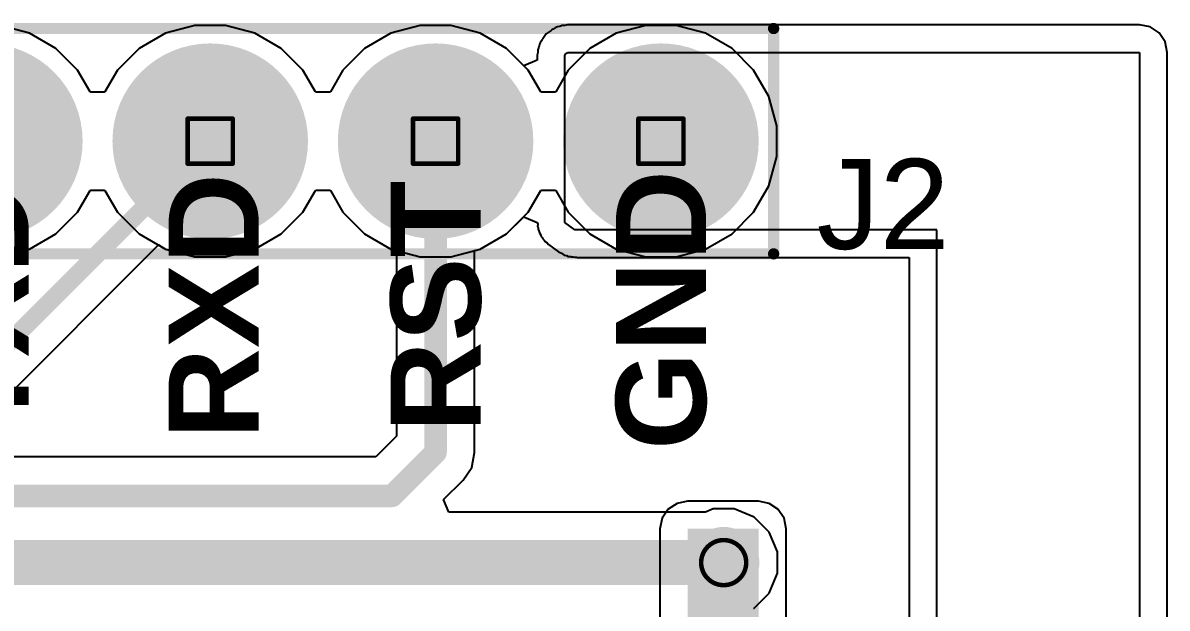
# Model space of a CAD drawing. Header units: inches. Extents: x -46 to 312, y 0 to 111.
# Drawn here: x -32.27 to -19.37, y 41.78 to 48.37 of the extents above; entities that cross this region are included whole.
import ezdxf

# ---------------------------------------------------------------- set-up
doc = ezdxf.new("R2010")
doc.units = ezdxf.units.IN
for name, color, linetype in [('Bottom Layer', 5, 'Continuous'), ('Bottom Solder', 6, 'Continuous'), ('Drill Drawing', 1, 'Continuous'), ('Multi-Layer', 9, 'Continuous'), ('Pad Holes', 156, 'Continuous'), ('Top Layer', 1, 'Continuous'), ('Top Overlay', 2, 'Continuous'), ('Top Solder', 216, 'Continuous'), ('Via Holes', 16, 'Continuous')]:
    doc.layers.add(name, color=color, linetype=linetype)
doc.styles.add('Arial', font='', dxfattribs={"height": 0.2})
doc.styles.add('Arial_Bold', font='', dxfattribs={"height": 0.2})
doc.styles.get('Arial').set_extended_font_data('Arial')
doc.styles.get('Arial_Bold').set_extended_font_data('Arial', bold=True)

# ---------------------------------------------------------------- blocks, each defined once
blk = doc.blocks.new('HDR1X5_73')
at = {"layer": 'Bottom Layer'}
blk.add_hatch(color=5, dxfattribs=at).paths.add_polyline_path([(-6.08, 1), (-4.08, 1), (-4.08, -1), (-6.08, -1)])
h = blk.add_hatch(color=5, dxfattribs=at)
edge = h.paths.add_edge_path()
edge.add_arc((-2.54, 0), 1, 0, 360)
h = blk.add_hatch(color=5, dxfattribs=at)
edge = h.paths.add_edge_path()
edge.add_arc((0, 0), 1, 0, 360)
h = blk.add_hatch(color=5, dxfattribs=at)
edge = h.paths.add_edge_path()
edge.add_arc((2.54, 0), 1, 0, 360)
h = blk.add_hatch(color=5, dxfattribs=at)
edge = h.paths.add_edge_path()
edge.add_arc((5.08, 0), 1, 0, 360)
at = {"layer": 'Bottom Solder'}
blk.add_hatch(color=6, dxfattribs=at).paths.add_polyline_path([(-6.182, 1.102), (-3.978, 1.102), (-3.978, -1.102), (-6.182, -1.102)])
h = blk.add_hatch(color=6, dxfattribs=at)
edge = h.paths.add_edge_path()
edge.add_arc((-2.54, 0), 1.102, 0, 360)
h = blk.add_hatch(color=6, dxfattribs=at)
edge = h.paths.add_edge_path()
edge.add_arc((0, 0), 1.102, 0, 360)
h = blk.add_hatch(color=6, dxfattribs=at)
edge = h.paths.add_edge_path()
edge.add_arc((2.54, 0), 1.102, 0, 360)
h = blk.add_hatch(color=6, dxfattribs=at)
edge = h.paths.add_edge_path()
edge.add_arc((5.08, 0), 1.102, 0, 360)
at = {"layer": 'Multi-Layer'}
blk.add_hatch(color=9, dxfattribs=at).paths.add_polyline_path([(-6.08, 1), (-4.08, 1), (-4.08, -1), (-6.08, -1)])
h = blk.add_hatch(color=9, dxfattribs=at)
edge = h.paths.add_edge_path()
edge.add_arc((-2.54, 0), 1, 0, 360)
h = blk.add_hatch(color=9, dxfattribs=at)
edge = h.paths.add_edge_path()
edge.add_arc((0, 0), 1, 0, 360)
h = blk.add_hatch(color=9, dxfattribs=at)
edge = h.paths.add_edge_path()
edge.add_arc((2.54, 0), 1, 0, 360)
h = blk.add_hatch(color=9, dxfattribs=at)
edge = h.paths.add_edge_path()
edge.add_arc((5.08, 0), 1, 0, 360)
at = {"layer": 'Pad Holes'}
h = blk.add_hatch(color=7, dxfattribs=at)
edge = h.paths.add_edge_path()
edge.add_arc((-5.08, 0), 0.51, 0, 360)
h = blk.add_hatch(color=7, dxfattribs=at)
edge = h.paths.add_edge_path()
edge.add_arc((-2.54, 0), 0.51, 0, 360)
h = blk.add_hatch(color=7, dxfattribs=at)
edge = h.paths.add_edge_path()
edge.add_arc((0, 0), 0.51, 0, 360)
h = blk.add_hatch(color=7, dxfattribs=at)
edge = h.paths.add_edge_path()
edge.add_arc((2.54, 0), 0.51, 0, 360)
h = blk.add_hatch(color=7, dxfattribs=at)
edge = h.paths.add_edge_path()
edge.add_arc((5.08, 0), 0.51, 0, 360)
at = {"layer": 'Top Layer'}
blk.add_hatch(color=1, dxfattribs=at).paths.add_polyline_path([(-6.08, 1), (-4.08, 1), (-4.08, -1), (-6.08, -1)])
h = blk.add_hatch(color=1, dxfattribs=at)
edge = h.paths.add_edge_path()
edge.add_arc((-2.54, 0), 1, 0, 360)
h = blk.add_hatch(color=1, dxfattribs=at)
edge = h.paths.add_edge_path()
edge.add_arc((0, 0), 1, 0, 360)
h = blk.add_hatch(color=1, dxfattribs=at)
edge = h.paths.add_edge_path()
edge.add_arc((2.54, 0), 1, 0, 360)
h = blk.add_hatch(color=1, dxfattribs=at)
edge = h.paths.add_edge_path()
edge.add_arc((5.08, 0), 1, 0, 360)
at = {"layer": 'Top Solder'}
blk.add_hatch(color=216, dxfattribs=at).paths.add_polyline_path([(-6.182, 1.102), (-3.978, 1.102), (-3.978, -1.102), (-6.182, -1.102)])
h = blk.add_hatch(color=216, dxfattribs=at)
edge = h.paths.add_edge_path()
edge.add_arc((-2.54, 0), 1.102, 0, 360)
h = blk.add_hatch(color=216, dxfattribs=at)
edge = h.paths.add_edge_path()
edge.add_arc((0, 0), 1.102, 0, 360)
h = blk.add_hatch(color=216, dxfattribs=at)
edge = h.paths.add_edge_path()
edge.add_arc((2.54, 0), 1.102, 0, 360)
h = blk.add_hatch(color=216, dxfattribs=at)
edge = h.paths.add_edge_path()
edge.add_arc((5.08, 0), 1.102, 0, 360)
at = {"layer": 'Top Overlay', "const_width": 0.127}
for points in [[(-6.35, -1.27), (-6.35, 1.27)], [(-6.35, 1.27), (6.35, 1.27)], [(6.35, -1.27), (6.35, 1.27)], [(-6.35, -1.27), (6.35, -1.27)]]:
    blk.add_lwpolyline(points, dxfattribs=at)
at = {"layer": 'Top Overlay', "const_width": 0.0635}
for points in [[(-6.382, 1.27, 1), (-6.318, 1.27, 1)], [(-6.382, 1.27, 1), (-6.318, 1.27, 1)], [(6.318, 1.27, 1), (6.382, 1.27, 1)], [(6.318, 1.27, 1), (6.382, 1.27, 1)], [(-6.382, -1.27, 1), (-6.318, -1.27, 1)], [(-6.382, -1.27, 1), (-6.318, -1.27, 1)], [(6.318, -1.27, 1), (6.382, -1.27, 1)], [(6.318, -1.27, 1), (6.382, -1.27, 1)]]:
    blk.add_lwpolyline(points, format="xyb", close=True, dxfattribs=at)

msp = doc.modelspace()

# ---------------------------------------------------------------- hatches: boundary and pattern name
at = {"layer": 'Bottom Layer'}
h = msp.add_hatch(color=5, dxfattribs=at)
edge = h.paths.add_edge_path()
edge.add_arc((-24.372, 42.291), 0.3, 0, 360)
at = {"layer": 'Bottom Solder'}
h = msp.add_hatch(color=6, dxfattribs=at)
edge = h.paths.add_edge_path()
edge.add_arc((-24.372, 42.291), 0.402, 0, 360)
at = {"layer": 'Top Layer'}
msp.add_hatch(color=1, dxfattribs=at).paths.add_polyline_path([(-24.779, 42.672), (-24.779, 33.934), (-23.979, 33.934), (-23.979, 42.672)])
h = msp.add_hatch(color=1, dxfattribs=at)
edge = h.paths.add_edge_path()
edge.add_arc((-24.372, 42.291), 0.3, 0, 360)
at = {"layer": 'Top Solder'}
h = msp.add_hatch(color=216, dxfattribs=at)
edge = h.paths.add_edge_path()
edge.add_arc((-24.372, 42.291), 0.402, 0, 360)
at = {"layer": 'Via Holes'}
h = msp.add_hatch(color=7, dxfattribs=at)
edge = h.paths.add_edge_path()
edge.add_arc((-24.372, 42.291), 0.15, 0, 360)

# ---------------------------------------------------------------- linework, layer by layer
at = {"layer": 'Bottom Layer'}
for p, q in [((-32.196, 48.257), (-32.527, 48.346)), ((-31.898, 48.085), (-32.196, 48.257)), ((-30.663, 48.257), (-30.96, 48.085)), ((-30.331, 48.346), (-30.663, 48.257)), ((-29.987, 48.346), (-30.331, 48.346)), ((-29.656, 48.257), (-29.987, 48.346)), ((-29.358, 48.085), (-29.656, 48.257)), ((-28.123, 48.257), (-28.42, 48.085)), ((-27.791, 48.346), (-28.123, 48.257)), ((-27.447, 48.346), (-27.791, 48.346)), ((-27.116, 48.257), (-27.447, 48.346)), ((-26.818, 48.085), (-27.116, 48.257)), ((-25.583, 48.257), (-25.88, 48.085)), ((-25.251, 48.346), (-25.583, 48.257)), ((-24.907, 48.346), (-25.251, 48.346)), ((-24.576, 48.257), (-24.907, 48.346)), ((-24.278, 48.085), (-24.576, 48.257)), ((-31.655, 47.842), (-31.898, 48.085)), ((-30.96, 48.085), (-31.203, 47.842)), ((-29.115, 47.842), (-29.358, 48.085)), ((-28.42, 48.085), (-28.663, 47.842)), ((-26.575, 47.842), (-26.818, 48.085)), ((-25.88, 48.085), (-26.123, 47.842)), ((-24.035, 47.842), (-24.278, 48.085)), ((-31.513, 47.596), (-31.655, 47.842)), ((-31.203, 47.842), (-31.345, 47.596)), ((-28.973, 47.596), (-29.115, 47.842)), ((-28.663, 47.842), (-28.805, 47.596)), ((-26.433, 47.596), (-26.575, 47.842)), ((-26.123, 47.842), (-26.265, 47.596)), ((-23.863, 47.544), (-24.035, 47.842)), ((-31.503, 47.592), (-31.513, 47.596)), ((-31.356, 47.592), (-31.503, 47.592)), ((-31.345, 47.596), (-31.356, 47.592)), ((-28.963, 47.592), (-28.973, 47.596)), ((-28.816, 47.592), (-28.963, 47.592)), ((-28.805, 47.596), (-28.816, 47.592)), ((-26.423, 47.592), (-26.433, 47.596)), ((-26.276, 47.592), (-26.423, 47.592)), ((-26.265, 47.596), (-26.276, 47.592)), ((-23.774, 47.213), (-23.863, 47.544)), ((-23.774, 46.869), (-23.774, 47.213)), ((-23.863, 46.537), (-23.774, 46.869)), ((-31.655, 46.24), (-31.513, 46.486)), ((-31.513, 46.486), (-31.503, 46.49)), ((-31.503, 46.49), (-31.356, 46.49)), ((-31.356, 46.49), (-31.345, 46.486)), ((-31.345, 46.486), (-31.203, 46.24)), ((-29.115, 46.24), (-28.973, 46.486)), ((-28.973, 46.486), (-28.963, 46.49)), ((-28.963, 46.49), (-28.816, 46.49)), ((-28.816, 46.49), (-28.805, 46.486)), ((-28.805, 46.486), (-28.663, 46.24)), ((-26.575, 46.24), (-26.433, 46.486)), ((-26.433, 46.486), (-26.423, 46.49)), ((-26.423, 46.49), (-26.276, 46.49)), ((-26.276, 46.49), (-26.265, 46.486)), ((-26.265, 46.486), (-26.123, 46.24)), ((-24.035, 46.24), (-23.863, 46.537)), ((-31.898, 45.997), (-31.655, 46.24)), ((-31.203, 46.24), (-30.96, 45.997)), ((-29.358, 45.997), (-29.115, 46.24)), ((-28.663, 46.24), (-28.42, 45.997)), ((-26.818, 45.997), (-26.575, 46.24)), ((-26.123, 46.24), (-25.88, 45.997)), ((-24.278, 45.997), (-24.035, 46.24)), ((-32.196, 45.825), (-31.898, 45.997)), ((-30.96, 45.997), (-30.663, 45.825)), ((-29.656, 45.825), (-29.358, 45.997)), ((-28.42, 45.997), (-28.123, 45.825)), ((-27.116, 45.825), (-26.818, 45.997)), ((-25.88, 45.997), (-25.583, 45.825)), ((-24.576, 45.825), (-24.278, 45.997)), ((-32.527, 45.736), (-32.196, 45.825)), ((-30.663, 45.825), (-30.331, 45.736)), ((-29.987, 45.736), (-29.656, 45.825)), ((-28.123, 45.825), (-28.059, 45.808)), ((-28.059, 45.808), (-28.059, 43.715)), ((-27.179, 45.808), (-27.116, 45.825)), ((-27.179, 43.533), (-27.179, 45.808)), ((-25.583, 45.825), (-25.251, 45.736)), ((-24.907, 45.736), (-24.576, 45.825)), ((-30.331, 45.736), (-29.987, 45.736)), ((-25.251, 45.736), (-24.907, 45.736)), ((-28.059, 43.715), (-28.291, 43.484)), ((-28.291, 43.484), (-38.467, 43.484)), ((-27.212, 43.364), (-27.179, 43.533)), ((-27.308, 43.222), (-27.212, 43.364)), ((-27.528, 43.002), (-27.308, 43.222)), ((-27.47, 42.861), (-27.528, 43.002)), ((-24.577, 42.861), (-27.47, 42.861)), ((-24.492, 42.896), (-24.577, 42.861)), ((-24.252, 42.896), (-24.492, 42.896)), ((-24.029, 42.804), (-24.252, 42.896)), ((-23.859, 42.634), (-24.029, 42.804)), ((-23.767, 42.411), (-23.859, 42.634)), ((-23.767, 42.171), (-23.767, 42.411)), ((-23.859, 41.948), (-23.767, 42.171)), ((-24.029, 41.778), (-23.859, 41.948)), ((-24.036, 41.776), (-24.029, 41.778))]:
    msp.add_line(p, q, dxfattribs=at)
for points, const_width in [([(-25.079, 47.041), (-25.019, 46.981)], 0.635), ([(-27.619, 43.533), (-27.619, 47.041)], 0.254), ([(-28.109, 43.043), (-27.619, 43.533)], 0.254), ([(-38.467, 43.043), (-28.109, 43.043)], 0.254), ([(-37.664, 42.291), (-24.372, 42.291)], 0.508)]:
    msp.add_lwpolyline(points, dxfattribs=dict(at, const_width=const_width))
for points, const_width in [([(-25.238, 47.041, 1), (-24.92, 47.041, 1)], 0.318), ([(-25.178, 46.981, 1), (-24.861, 46.981, 1)], 0.318), ([(-27.683, 47.041, 1), (-27.556, 47.041, 1)], 0.127), ([(-27.683, 43.533, 1), (-27.556, 43.533, 1)], 0.127), ([(-27.683, 43.533, 1), (-27.556, 43.533, 1)], 0.127), ([(-28.172, 43.043, 1), (-28.045, 43.043, 1)], 0.127), ([(-28.172, 43.043, 1), (-28.045, 43.043, 1)], 0.127), ([(-24.499, 42.291, 1), (-24.245, 42.291, 1)], 0.254)]:
    msp.add_lwpolyline(points, format="xyb", close=True, dxfattribs=dict(at, const_width=const_width))
at = {"layer": 'Drill Drawing', "const_width": 0.0508}
for points in [[(-30.413, 47.295), (-29.905, 47.295)], [(-30.413, 46.787), (-30.413, 47.295)], [(-29.905, 46.787), (-29.905, 47.295)], [(-27.873, 47.295), (-27.365, 47.295)], [(-27.873, 46.787), (-27.873, 47.295)], [(-27.365, 46.787), (-27.365, 47.295)], [(-25.333, 47.295), (-24.825, 47.295)], [(-25.333, 46.787), (-25.333, 47.295)], [(-24.825, 46.787), (-24.825, 47.295)], [(-30.413, 46.787), (-29.905, 46.787)], [(-27.873, 46.787), (-27.365, 46.787)], [(-25.333, 46.787), (-24.825, 46.787)]]:
    msp.add_lwpolyline(points, dxfattribs=at)
at = {"layer": 'Drill Drawing'}
for points, const_width in [([(-30.426, 47.295, 1), (-30.401, 47.295, 1)], 0.0254), ([(-30.426, 47.295, 1), (-30.401, 47.295, 1)], 0.0254), ([(-29.918, 47.295, 1), (-29.893, 47.295, 1)], 0.0254), ([(-29.918, 47.295, 1), (-29.893, 47.295, 1)], 0.0254), ([(-27.886, 47.295, 1), (-27.861, 47.295, 1)], 0.0254), ([(-27.886, 47.295, 1), (-27.861, 47.295, 1)], 0.0254), ([(-27.378, 47.295, 1), (-27.353, 47.295, 1)], 0.0254), ([(-27.378, 47.295, 1), (-27.353, 47.295, 1)], 0.0254), ([(-25.346, 47.295, 1), (-25.321, 47.295, 1)], 0.0254), ([(-25.346, 47.295, 1), (-25.321, 47.295, 1)], 0.0254), ([(-24.838, 47.295, 1), (-24.813, 47.295, 1)], 0.0254), ([(-24.838, 47.295, 1), (-24.813, 47.295, 1)], 0.0254), ([(-30.426, 46.787, 1), (-30.401, 46.787, 1)], 0.0254), ([(-30.426, 46.787, 1), (-30.401, 46.787, 1)], 0.0254), ([(-29.918, 46.787, 1), (-29.893, 46.787, 1)], 0.0254), ([(-29.918, 46.787, 1), (-29.893, 46.787, 1)], 0.0254), ([(-27.886, 46.787, 1), (-27.861, 46.787, 1)], 0.0254), ([(-27.886, 46.787, 1), (-27.861, 46.787, 1)], 0.0254), ([(-27.378, 46.787, 1), (-27.353, 46.787, 1)], 0.0254), ([(-27.378, 46.787, 1), (-27.353, 46.787, 1)], 0.0254), ([(-25.346, 46.787, 1), (-25.321, 46.787, 1)], 0.0254), ([(-25.346, 46.787, 1), (-25.321, 46.787, 1)], 0.0254), ([(-24.838, 46.787, 1), (-24.813, 46.787, 1)], 0.0254), ([(-24.838, 46.787, 1), (-24.813, 46.787, 1)], 0.0254), ([(-24.118, 42.291, 1), (-24.626, 42.291, 1)], 0.0508), ([(-24.639, 42.291, 1), (-24.613, 42.291, 1)], 0.0254), ([(-24.131, 42.291, 1), (-24.105, 42.291, 1)], 0.0254)]:
    msp.add_lwpolyline(points, format="xyb", close=True, dxfattribs=dict(at, const_width=const_width))
at = {"layer": 'Top Layer'}
for p, q in [((-32.196, 48.257), (-32.527, 48.346)), ((-31.898, 48.085), (-32.196, 48.257)), ((-30.663, 48.257), (-30.96, 48.085)), ((-30.331, 48.346), (-30.663, 48.257)), ((-29.987, 48.346), (-30.331, 48.346)), ((-29.656, 48.257), (-29.987, 48.346)), ((-29.358, 48.085), (-29.656, 48.257)), ((-28.123, 48.257), (-28.42, 48.085)), ((-27.791, 48.346), (-28.123, 48.257)), ((-27.447, 48.346), (-27.791, 48.346)), ((-27.116, 48.257), (-27.447, 48.346)), ((-26.818, 48.085), (-27.116, 48.257)), ((-26.372, 48.251), (-26.409, 48.195)), ((-26.316, 48.288), (-26.372, 48.251)), ((-26.372, 48.251), (-26.372, 48.251)), ((-26.372, 48.251), (-26.372, 48.251)), ((-26.308, 48.297), (-26.316, 48.288)), ((-26.304, 48.299), (-26.308, 48.297)), ((-26.293, 48.304), (-26.304, 48.299)), ((-26.271, 48.318), (-26.293, 48.304)), ((-26.254, 48.325), (-26.271, 48.318)), ((-26.271, 48.318), (-26.271, 48.318)), ((-26.271, 48.318), (-26.271, 48.318)), ((-26.25, 48.328), (-26.254, 48.325)), ((-26.22, 48.334), (-26.25, 48.328)), ((-26.192, 48.346), (-26.22, 48.334)), ((-26.161, 48.346), (-26.192, 48.346)), ((-26.131, 48.352), (-26.161, 48.346)), ((-19.685, 48.352), (-26.131, 48.352)), ((-19.566, 48.328), (-19.685, 48.352)), ((-19.465, 48.261), (-19.566, 48.328)), ((-19.398, 48.16), (-19.465, 48.261)), ((-26.449, 48.129), (-26.455, 48.099)), ((-26.447, 48.133), (-26.449, 48.129)), ((-26.439, 48.15), (-26.447, 48.133)), ((-26.425, 48.172), (-26.439, 48.15)), ((-26.439, 48.15), (-26.439, 48.15)), ((-26.439, 48.15), (-26.439, 48.15)), ((-26.42, 48.183), (-26.425, 48.172)), ((-26.418, 48.187), (-26.42, 48.183)), ((-26.409, 48.195), (-26.418, 48.187)), ((-19.374, 48.041), (-19.398, 48.16)), ((-31.655, 47.842), (-31.898, 48.085)), ((-30.96, 48.085), (-31.203, 47.842)), ((-29.115, 47.842), (-29.358, 48.085)), ((-28.42, 48.085), (-28.663, 47.842)), ((-26.625, 47.892), (-26.818, 48.085)), ((-26.467, 48.04), (-26.473, 48.01)), ((-26.473, 48.01), (-26.473, 47.955)), ((-26.455, 48.099), (-26.467, 48.071)), ((-26.467, 48.071), (-26.467, 48.04)), ((-26.162, 48.01), (-26.159, 48.014)), ((-26.162, 46.126), (-26.162, 48.01)), ((-26.159, 48.014), (-26.152, 48.031)), ((-26.152, 48.031), (-26.135, 48.038)), ((-26.135, 48.038), (-26.131, 48.041)), ((-26.131, 48.041), (-19.685, 48.041)), ((-19.685, 48.041), (-19.685, 36.703)), ((-19.374, 36.779), (-19.374, 48.041)), ((-26.473, 47.955), (-26.625, 47.892)), ((-31.513, 47.596), (-31.655, 47.842)), ((-31.203, 47.842), (-31.345, 47.596)), ((-28.973, 47.596), (-29.115, 47.842)), ((-28.663, 47.842), (-28.805, 47.596)), ((-31.503, 47.592), (-31.513, 47.596)), ((-31.356, 47.592), (-31.503, 47.592)), ((-31.345, 47.596), (-31.356, 47.592)), ((-28.963, 47.592), (-28.973, 47.596)), ((-28.816, 47.592), (-28.963, 47.592)), ((-28.805, 47.596), (-28.816, 47.592)), ((-29.115, 46.24), (-28.973, 46.486)), ((-28.973, 46.486), (-28.963, 46.49)), ((-28.963, 46.49), (-28.816, 46.49)), ((-28.816, 46.49), (-28.805, 46.486)), ((-28.805, 46.486), (-28.663, 46.24)), ((-29.358, 45.997), (-29.115, 46.24)), ((-28.663, 46.24), (-28.42, 45.997)), ((-26.818, 45.997), (-26.625, 46.19)), ((-26.625, 46.19), (-26.473, 46.126)), ((-26.473, 46.126), (-26.468, 46.104)), ((-26.468, 46.104), (-26.469, 46.08)), ((-26.469, 46.08), (-26.464, 46.066)), ((-26.464, 46.066), (-26.463, 46.051)), ((-26.463, 46.051), (-26.454, 46.03)), ((-26.049, 46.043), (-26.162, 46.126)), ((-26.162, 46.126), (-26.162, 46.126)), ((-26.029, 46.043), (-26.049, 46.043)), ((-26.019, 46.041), (-26.029, 46.043)), ((-21.971, 46.041), (-26.019, 46.041)), ((-21.971, 32.631), (-21.971, 46.041)), ((-29.656, 45.825), (-29.358, 45.997)), ((-28.42, 45.997), (-28.123, 45.825)), ((-27.116, 45.825), (-26.818, 45.997)), ((-26.454, 46.03), (-26.449, 46.008)), ((-26.449, 46.008), (-26.436, 45.988)), ((-26.436, 45.988), (-26.428, 45.966)), ((-26.428, 45.966), (-26.418, 45.955)), ((-26.418, 45.955), (-26.412, 45.941)), ((-26.412, 45.941), (-26.395, 45.926)), ((-26.395, 45.926), (-26.382, 45.907)), ((-34.134, 42.48), (-30.743, 45.871)), ((-30.743, 45.871), (-30.663, 45.825)), ((-30.663, 45.825), (-30.331, 45.736)), ((-29.987, 45.736), (-29.656, 45.825)), ((-28.123, 45.825), (-27.791, 45.736)), ((-27.447, 45.736), (-27.116, 45.825)), ((-26.382, 45.907), (-26.362, 45.894)), ((-26.362, 45.894), (-26.347, 45.877)), ((-26.347, 45.877), (-26.233, 45.793)), ((-26.233, 45.793), (-26.199, 45.777)), ((-30.331, 45.736), (-29.987, 45.736)), ((-27.791, 45.736), (-27.447, 45.736)), ((-26.199, 45.777), (-26.168, 45.756)), ((-26.168, 45.756), (-26.145, 45.751)), ((-26.145, 45.751), (-26.124, 45.741)), ((-26.124, 45.741), (-26.094, 45.74)), ((-26.094, 45.74), (-26.089, 45.738)), ((-26.089, 45.738), (-26.08, 45.736)), ((-26.08, 45.736), (-26.069, 45.736)), ((-26.069, 45.736), (-26.049, 45.732)), ((-26.049, 45.732), (-26.029, 45.732)), ((-26.029, 45.732), (-26.019, 45.73)), ((-26.019, 45.73), (-22.282, 45.73)), ((-22.282, 45.73), (-22.282, 32.942)), ((-24.898, 42.959), (-24.999, 42.892)), ((-24.779, 42.983), (-24.898, 42.959)), ((-23.979, 42.983), (-24.779, 42.983)), ((-23.861, 42.959), (-23.979, 42.983)), ((-23.76, 42.892), (-23.861, 42.959)), ((-24.999, 42.892), (-25.067, 42.791)), ((-23.692, 42.791), (-23.76, 42.892)), ((-25.067, 42.791), (-25.09, 42.672)), ((-23.669, 42.672), (-23.692, 42.791)), ((-25.09, 42.672), (-25.09, 33.934)), ((-23.669, 33.934), (-23.669, 42.672))]:
    msp.add_line(p, q, dxfattribs=at)
for points, const_width in [([(-34.549, 42.651), (-30.159, 47.041)], 0.203), ([(-24.379, 42.284), (-24.372, 42.291)], 0.254), ([(-24.379, 38.303), (-24.379, 42.284)], 0.254)]:
    msp.add_lwpolyline(points, dxfattribs=dict(at, const_width=const_width))
for points, const_width in [([(-30.21, 47.041, 1), (-30.108, 47.041, 1)], 0.102), ([(-24.443, 42.284, 1), (-24.316, 42.284, 1)], 0.127), ([(-24.443, 42.284, 1), (-24.316, 42.284, 1)], 0.127), ([(-24.436, 42.291, 1), (-24.309, 42.291, 1)], 0.127)]:
    msp.add_lwpolyline(points, format="xyb", close=True, dxfattribs=dict(at, const_width=const_width))

# ---------------------------------------------------------------- block references
msp.add_blockref('HDR1X5_73', (-30.159, 47.041))

# ---------------------------------------------------------------- texts
at = {"layer": 'Top Overlay', "style": 'Arial'}
msp.add_text('J2', height=1.016, dxfattribs=at).set_placement((-23.325, 45.826))
at = {"layer": 'Top Overlay', "style": 'Arial_Bold'}
for s, p in [('RXD', (-29.613, 43.684)), ('RST', (-27.111, 43.758)), ('GND', (-24.571, 43.561)), ('TXD', (-32.204, 43.738))]:
    msp.add_text(s, height=1.016, rotation=90, dxfattribs=at).set_placement(p)

doc.saveas('drawing.dxf')
